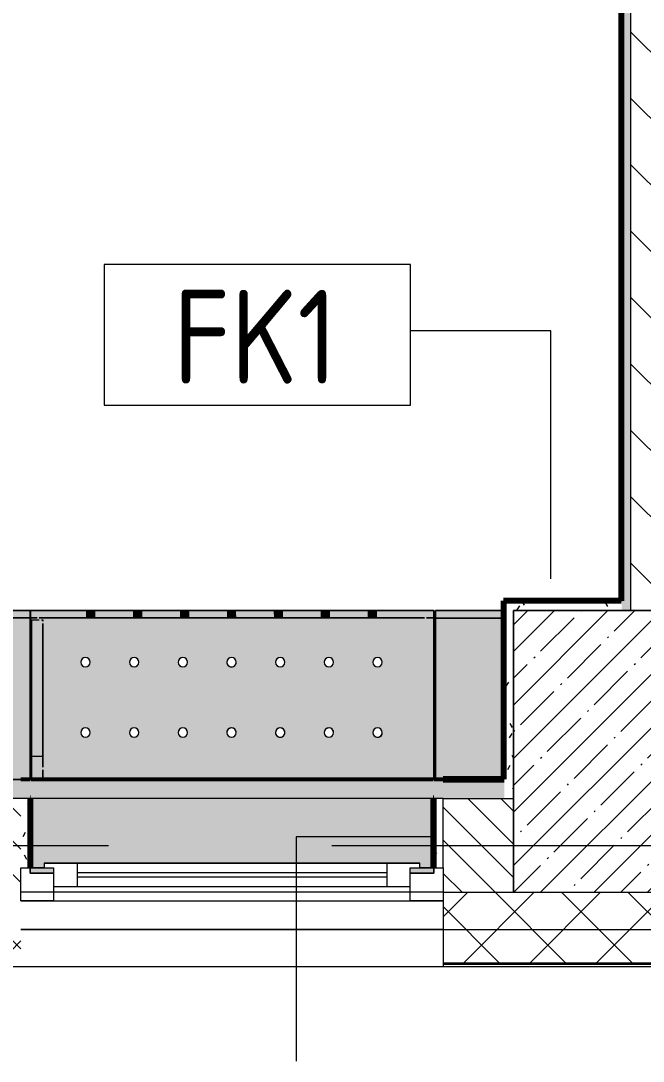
# Model space of a CAD drawing. Header units: millimetres. Extents: x -5426 to 189269, y -8553 to 29000.
# Drawn here: x 11110 to 12436, y -460 to 1756 of the extents above; entities that cross this region are included whole.
import ezdxf

# ---------------------------------------------------------------- set-up
doc = ezdxf.new("R2010")
doc.units = ezdxf.units.MM
doc.linetypes.add('Осевая', pattern=[3175, 635, -476.25, 1587.5, -476.25])
for name, color, linetype, lineweight in [('A-GLAZ', 7, 'Continuous', 9), ('A-GLAZ-1', 7, 'Continuous', 13), ('A-WALL', 7, 'Continuous', 9), ('A-WALL-IDEN', 7, 'Continuous', 9), ('I-WALL', 7, 'Continuous', 9), ('S-COLS', 7, 'Continuous', 9), ('Оси-2', 7, 'Осевая', 9)]:
    doc.layers.add(name, color=color, linetype=linetype, lineweight=lineweight)
for name, color, linetype, lineweight, true_color in [('A-WALL-1', 7, 'Continuous', 9, 0xc0c0c0), ('A-WALL-3', 7, 'Continuous', 9, 0xff80c0), ('I-WALL-13', 7, 'Continuous', 53, 0xeaa7bf), ('I-WALL-17', 7, 'Continuous', 80, 0xffd2ff), ('I-WALL-3', 7, 'Continuous', 9, 0xc0c0c0), ('I-WALL-6', 7, 'Continuous', 80, 0xff80c0), ('S-WALL-ANLY', 7, 'Continuous', 13, 0x008040), ('S-WALL-ANLY-1', 7, 'Continuous', 5, 0x008040), ('Знаки-2', 9, 'Continuous', 9, 0x808080), ('Знаки-3', 7, 'Continuous', 9, 0xc1bbaf), ('Знаки-5', 7, 'Continuous', 9, 0xaba79f), ('Знаки-6', 7, 'Continuous', 9, 0xccc5b7), ('Знаки-7', 7, 'Continuous', 9, 0xd5cdbe), ('Знаки-8', 7, 'Continuous', 9, 0xd1cabb), ('Знаки-9', 7, 'Continuous', 9, 0xd4ccbd)]:
    doc.layers.add(name, color=color, linetype=linetype, lineweight=lineweight, true_color=true_color)
doc.layers.add('Знаки-4', color=7, linetype='Continuous', lineweight=9, transparency=0.5)
doc.styles.add('GOST Common_1', font='GOST_Common.ttf', dxfattribs={"width": 0.9, "height": 200})
pattern_1 = [(0, (0, 0), (121.92, 30.48), [10.058, -81.382, 10.058, -81.382, -487.68]), (0, (0, 0), (121.92, 30.48), [-182.88, 10.058, -172.822, 10.058, -81.382, -213.36]), (0, (0, 0), (121.92, 30.48), [-457.2, 10.058, -50.902, 10.058, -142.342]), (120, (45.72, 15.24), (-87.356454, 90.34582), [10.058, -81.382, 10.058, -81.382, -487.68]), (120, (45.72, 15.24), (-87.356454, 90.34582), [-182.88, 10.058, -172.822, 10.058, -81.382, -213.36]), (120, (45.72, 15.24), (-87.356454, 90.34582), [-457.2, 10.058, -50.902, 10.058, -142.342]), (240, (60.96, 76.2), (-34.563546, -120.82582), [10.058, -81.382, 10.058, -81.382, -487.68]), (240, (60.96, 76.2), (-34.563546, -120.82582), [-182.88, 10.058, -172.822, 10.058, -81.382, -213.36]), (240, (60.96, 76.2), (-34.563546, -120.82582), [-457.2, 10.058, -50.902, 10.058, -142.342])]

# ---------------------------------------------------------------- blocks, each defined once
blk = doc.blocks.new('120_Окно_СКБ_1Ст - 120_Окно_СКБ_1Ст 900х2500_h_-22445987-План отделки стен 3 этажа в осях 1-12')
at = {"layer": 'A-GLAZ'}
for p, q in [((450, -57), (-450, -57)), ((-330, -107), (330, -107)), ((-430, -127), (-400, -127)), ((330, -117), (-330, -117)), ((400, -127), (430, -127))]:
    blk.add_line(p, q, dxfattribs=at)
at = {"layer": 'A-GLAZ-1'}
for p, q in [((-450, -127), (-450, -57)), ((-450, -57), (-380, -57)), ((-380, -57), (-380, -127)), ((380, -127), (380, -57)), ((380, -57), (450, -57)), ((450, -57), (450, -127)), ((380, -87), (-380, -87)), ((-380, -87), (-380, -127)), ((-330, -137), (-330, -87)), ((330, -137), (330, -87)), ((380, -127), (380, -87)), ((-380, -127), (-450, -127)), ((-380, -127), (-400, -127)), ((-400, -127), (-400, -137)), ((450, -127), (380, -127)), ((400, -127), (380, -127)), ((400, -137), (400, -127)), ((-400, -137), (400, -137)), ((400, -137), (-400, -137))]:
    blk.add_line(p, q, dxfattribs=at)
blk = doc.blocks.new('Зашивка без перфорации М3 - М3_9-30988409-План отделки стен 3 этажа в осях 1-12')
at = {"layer": 'Знаки-4'}
for points in [[(217.9, 180), (-430, 180), (-430, -179.9), (360.2, -179.7), (360.2, 180)], [(360, -163.9), (-430, -163.9), (-430, -179.9), (360, -179.4)]]:
    blk.add_hatch(color=256, dxfattribs=at).paths.add_polyline_path(points)
at = {"layer": 'Знаки-2'}
for p, q in [((360.2, 180), (-430, 180)), ((-430, 180), (-430, -179.9)), ((360.2, -179.9), (360.2, 180)), ((-430, -179.9), (360.2, -179.9))]:
    blk.add_line(p, q, dxfattribs=at)
at = {"layer": 'Знаки-3'}
for p, q in [((-430, 177.2), (-430, 178.8)), ((360.2, 180), (360.2, -178.8)), ((-430, -178.6), (-430, 177.2)), ((-430, -163.9), (-428.8, -163.9)), ((-430, -163.9), (-430, -178.6)), ((360, -163.9), (-428.8, -163.9)), ((360, -179.4), (360, -163.9)), ((-428.8, -179.9), (-430, -179.9)), ((-428.8, -179.9), (-430, -179.9)), ((-428.8, -179.9), (360, -179.9)), ((360, -179.7), (360, -179.9))]:
    blk.add_line(p, q, dxfattribs=at)
at = {"layer": 'Знаки-5'}
for p, q in [((-428.8, 180), (360, 180)), ((-428.8, -163.9), (360, -163.9)), ((360.2, -179.9), (-428.8, -179.9)), ((360, -179.9), (-428.8, -179.9)), ((360, -179.9), (360, -179.7)), ((360.2, -179.7), (360.2, -179.9))]:
    blk.add_line(p, q, dxfattribs=at)
at = {"layer": 'Знаки-8'}
for p, q in [((-430, -163.9), (-430, -178.6)), ((360, -163.9), (360, -179.4))]:
    blk.add_line(p, q, dxfattribs=at)
blk = doc.blocks.new('Зашивка радиатора_ с перфорацией М1 - Зашивка радиатора_ с перфорацией М1-30929141-План отделки стен 3 этажа в осях 1-12')
at = {"layer": 'Знаки-4'}
for points in [[(400, 380), (380, 380), (380, 368.5), (400, 368.5), (400, 358.5), (-400, 358.5), (-400, 368.5), (-380, 368.5), (-380, 380), (-430, 380), (-430, 220.5), (430, 220.5), (430, 380)], [(211.1, -163.9), (-430, -163.9), (-430, -179.9), (430, -179.7), (429, -163.9), (254.8, -163.9)], [(-318.3, -163.9), (-319, -163.9), (-318.3, -179.9), (-279, -179.7), (-279.7, -163.9), (-317.3, -163.9)], [(-318.3, -163.9), (-319, -163.9), (-318.3, -179.9), (-279, -179.7), (-279.7, -163.9), (-317.3, -163.9)], [(-299, -163.9), (-309, -163.9), (-308.7, -179.9), (-289, -179.7), (-289.3, -163.9), (-296.4, -163.9)], [(-299, -163.9), (-309, -163.9), (-308.7, -179.9), (-289, -179.7), (-289.3, -163.9), (-296.4, -163.9)], [(-219, -163.9), (-218.3, -179.9), (-179, -179.7), (-179.7, -163.9), (-218.3, -163.9)], [(-219, -163.9), (-218.3, -179.9), (-179, -179.7), (-179.7, -163.9), (-218.3, -163.9)], [(-199, -163.9), (-209, -163.9), (-208.7, -179.9), (-189, -179.7), (-189.3, -163.9), (-196.4, -163.9)], [(-199, -163.9), (-209, -163.9), (-208.7, -179.9), (-189, -179.7), (-189.3, -163.9), (-196.4, -163.9)], [(-79, -163.9), (-119, -163.9), (-118.3, -179.9), (-79, -179.7)], [(-79, -163.9), (-119, -163.9), (-118.3, -179.9), (-79, -179.7)], [(-99, -163.9), (-109, -163.9), (-108.7, -179.9), (-89, -179.7), (-89.3, -163.9), (-96.4, -163.9)], [(-99, -163.9), (-109, -163.9), (-108.7, -179.9), (-89, -179.7), (-89.3, -163.9), (-96.4, -163.9)], [(1, -163.9), (-19, -163.9), (-18.3, -179.9), (21, -179.7), (20.3, -163.9), (6.2, -163.9)], [(6, -163.9), (-19, -163.9), (-18.3, -179.9), (21, -179.7), (20.3, -163.9), (6.2, -163.9)], [(1, -163.9), (-9, -163.9), (-8.7, -179.9), (11, -179.7), (10.7, -163.9), (3.6, -163.9)], [(1, -163.9), (-9, -163.9), (-8.7, -179.9), (11, -179.7), (10.7, -163.9), (3.6, -163.9)], [(96, -163.9), (81, -163.9), (81.7, -179.9), (121, -179.7), (120.3, -163.9), (98.4, -163.9)], [(103.6, -163.9), (81, -163.9), (81.7, -179.9), (121, -179.7), (120.3, -163.9), (104.7, -163.9)], [(101, -163.9), (91, -163.9), (91.3, -179.9), (111, -179.7), (110.7, -163.9), (103.6, -163.9)], [(101, -163.9), (91, -163.9), (91.3, -179.9), (111, -179.7), (110.7, -163.9), (103.6, -163.9)], [(181, -163.9), (181.7, -179.9), (221, -179.7), (220.3, -163.9), (181.7, -163.9)], [(221, -163.9), (181, -163.9), (181.7, -179.9), (221, -179.7)], [(201, -163.9), (191, -163.9), (191.3, -179.9), (211, -179.7), (210.7, -163.9), (203.6, -163.9)], [(201, -163.9), (191, -163.9), (191.3, -179.9), (211, -179.7), (210.7, -163.9), (203.6, -163.9)], [(320.9, -163.9), (281, -163.9), (281.7, -179.9), (321, -179.7), (321, -163.9)], [(281.7, -163.9), (281, -163.9), (281.7, -179.9), (321, -179.7), (320.3, -163.9), (283.7, -163.9)], [(301, -163.9), (291, -163.9), (291.3, -179.9), (311, -179.7), (310.7, -163.9), (303.6, -163.9)], [(301, -163.9), (291, -163.9), (291.3, -179.9), (311, -179.7), (310.7, -163.9), (303.6, -163.9)]]:
    blk.add_hatch(color=256, dxfattribs=at).paths.add_polyline_path(points)
h = blk.add_hatch(color=256, dxfattribs=at)
h.paths.add_polyline_path([(163.4, 180), (-430, 180), (-430, -179.9), (430.2, -179.9), (430.2, 180), (346.1, 180)])
h.paths.add_polyline_path([(208.5, 90.4), (213.5, 89), (217.2, 85.4), (218.5, 80.4), (217.2, 75.4), (213.5, 71.7), (208.5, 70.4), (203.5, 71.7), (199.8, 75.4), (198.5, 80.4), (199.8, 85.4), (203.5, 89), (205.9, 90)])
h.paths.add_polyline_path([(1, 90.4), (6, 89), (9.7, 85.4), (11, 80.4), (9.7, 75.4), (6, 71.7), (1, 70.4), (-4, 71.7), (-7.7, 75.4), (-9, 80.4), (-7.7, 85.4), (-4, 89), (-1.6, 90)])
h.paths.add_polyline_path([(104.7, 90.4), (109.7, 89), (113.4, 85.4), (114.7, 80.4), (113.4, 75.4), (109.7, 71.7), (104.7, 70.4), (99.7, 71.7), (96.1, 75.4), (94.7, 80.4), (96.1, 85.4), (99.7, 89), (102.2, 90)])
h.paths.add_polyline_path([(-310.3, 90.4), (-305.3, 89), (-301.6, 85.4), (-300.3, 80.4), (-301.6, 75.4), (-305.3, 71.7), (-310.3, 70.4), (-315.3, 71.7), (-318.9, 75.4), (-320.3, 80.4), (-318.9, 85.4), (-315.3, 89), (-312.8, 90)])
h.paths.add_polyline_path([(-102.8, 90.4), (-97.8, 89), (-94.1, 85.4), (-92.8, 80.4), (-94.1, 75.4), (-97.8, 71.7), (-102.8, 70.4), (-107.8, 71.7), (-111.4, 75.4), (-112.8, 80.4), (-111.4, 85.4), (-107.8, 89), (-105.3, 90)])
h.paths.add_polyline_path([(312.2, 90.4), (317.2, 89), (320.9, 85.4), (322.2, 80.4), (320.9, 75.4), (317.2, 71.7), (312.2, 70.4), (307.2, 71.7), (303.6, 75.4), (302.2, 80.4), (303.6, 85.4), (307.2, 89), (309.7, 90)])
h.paths.add_polyline_path([(-206.5, 90.4), (-201.5, 89), (-197.8, 85.4), (-196.5, 80.4), (-197.8, 75.4), (-201.9, 71.5), (-206.5, 70.4), (-211.5, 71.7), (-215.2, 75.4), (-216.5, 80.4), (-215.2, 85.4), (-211.5, 89), (-209.1, 90)])
h.paths.add_polyline_path([(104.7, -59.6), (109.7, -61), (113.4, -64.6), (114.7, -69.6), (113.4, -74.6), (109.7, -78.3), (104.7, -79.6), (99.7, -78.3), (96.1, -74.6), (94.7, -69.6), (96.1, -64.6), (99.7, -61), (102.2, -60)])
h.paths.add_polyline_path([(1, -59.6), (6, -61), (9.7, -64.6), (11, -69.6), (9.7, -74.6), (6, -78.3), (1, -79.6), (-4, -78.3), (-7.7, -74.6), (-9, -69.6), (-7.7, -64.6), (-4, -61), (-1.6, -60)])
h.paths.add_polyline_path([(-310.3, -59.6), (-305.3, -61), (-301.6, -64.6), (-300.3, -69.6), (-301.6, -74.6), (-305.3, -78.3), (-310.3, -79.6), (-315.3, -78.3), (-318.9, -74.6), (-320.3, -69.6), (-318.9, -64.6), (-315.3, -61), (-312.8, -60)])
h.paths.add_polyline_path([(-102.8, -59.6), (-97.8, -61), (-94.1, -64.6), (-92.8, -69.6), (-94.1, -74.6), (-97.8, -78.3), (-102.8, -79.6), (-107.8, -78.3), (-111.4, -74.6), (-112.8, -69.6), (-111.4, -64.6), (-107.8, -61), (-105.3, -60)])
h.paths.add_polyline_path([(312.2, -59.6), (317.2, -61), (320.9, -64.6), (322.2, -69.6), (320.9, -74.6), (317.2, -78.3), (312.2, -79.6), (307.2, -78.3), (303.6, -74.6), (302.2, -69.6), (303.6, -64.6), (307.2, -61), (309.7, -60)])
h.paths.add_polyline_path([(208.5, -59.6), (213.5, -61), (217.2, -64.6), (218.5, -69.6), (217.2, -74.6), (213.5, -78.3), (208.5, -79.6), (203.5, -78.3), (199.8, -74.6), (198.5, -69.6), (199.8, -64.6), (203.5, -61), (205.9, -60)])
h.paths.add_polyline_path([(-206.5, -59.6), (-201.5, -61), (-197.8, -64.6), (-196.5, -69.6), (-197.8, -74.6), (-201.9, -78.5), (-206.5, -79.6), (-211.5, -78.3), (-215.2, -74.6), (-216.5, -69.6), (-215.2, -64.6), (-211.5, -61), (-209.1, -60)])
at = {"layer": 'Знаки-2'}
for p, q in [((-380, 380), (-430, 380)), ((-430, 380), (-430, 368.5)), ((430, 380), (380, 380)), ((430, 368.5), (430, 380)), ((-430, 180), (430, 180)), ((430.2, 180), (-430, 180)), ((-430, 180), (-430, -179.9)), ((430.2, -179.9), (430.2, 180)), ((-430, -179.9), (430.2, -179.9))]:
    blk.add_line(p, q, dxfattribs=at)
for centre, start, end in [((-310.3, 80.4), 0, 180), ((-206.5, 80.4), 0, 180), ((-102.8, 80.4), 0, 180), ((1, 80.4), 0, 180), ((104.7, 80.4), 0, 180), ((208.5, 80.4), 0, 180), ((312.2, 80.4), 0, 180), ((-310.3, 80.4), 180, 0), ((-206.5, 80.4), 180, 360), ((-102.8, 80.4), 180, 0), ((1, 80.4), 180, 0), ((104.7, 80.4), 180, 360), ((208.5, 80.4), 180, 0), ((312.2, 80.4), 180, 0), ((-310.3, -69.6), 0, 180), ((-206.5, -69.6), 0, 180), ((-102.8, -69.6), 0, 180), ((1, -69.6), 0, 180), ((104.7, -69.6), 0, 180), ((208.5, -69.6), 0, 180), ((312.2, -69.6), 0, 180), ((-310.3, -69.6), 180, 0), ((-206.5, -69.6), 180, 0), ((-102.8, -69.6), 180, 0), ((1, -69.6), 180, 0), ((104.7, -69.6), 180, 0), ((208.5, -69.6), 180, 0), ((312.2, -69.6), 180, 0)]:
    blk.add_arc(centre, 10, start, end, dxfattribs=at)
at = {"layer": 'Знаки-3'}
for p, q in [((-430, 220.5), (-430, 368.5)), ((430, 368.5), (430, 220.5)), ((429, 180), (-430, 180)), ((-430, 180), (429, 180)), ((430.2, 180), (430.2, -179.9)), ((-414.4, -163.9), (-430, -163.9)), ((-430, -163.9), (-430, -179.9)), ((-394.9, -163.9), (-410.5, -163.9)), ((-319, -163.9), (-394.3, -163.9)), ((-319, -163.9), (-279, -163.9)), ((-279, -163.9), (-319, -163.9)), ((-219, -163.9), (-279, -163.9)), ((-219, -163.9), (-209, -163.9)), ((-209, -163.9), (-219, -163.9)), ((-209, -163.9), (-189, -163.9)), ((-189, -163.9), (-209, -163.9)), ((-189, -163.9), (-184.9, -163.9)), ((-179, -163.9), (-189, -163.9)), ((-184.9, -163.9), (-179, -163.9)), ((-119, -163.9), (-179, -163.9)), ((-119, -163.9), (-79, -163.9)), ((-79, -163.9), (-119, -163.9)), ((-19.2, -163.9), (-79, -163.9)), ((-19, -163.9), (21, -163.9)), ((-13.1, -163.9), (-19, -163.9)), ((6.2, -163.9), (-13.1, -163.9)), ((20.3, -163.9), (6.2, -163.9)), ((21, -163.9), (20.3, -163.9)), ((81, -163.9), (21, -163.9)), ((81, -163.9), (91, -163.9)), ((91, -163.9), (81, -163.9)), ((91, -163.9), (111, -163.9)), ((111, -163.9), (91, -163.9)), ((111, -163.9), (121, -163.9)), ((121, -163.9), (111, -163.9)), ((181, -163.9), (121, -163.9)), ((181, -163.9), (221, -163.9)), ((221, -163.9), (181, -163.9)), ((281, -163.9), (221, -163.9)), ((281, -163.9), (321, -163.9)), ((321, -163.9), (281, -163.9)), ((394.9, -163.9), (321, -163.9)), ((411.1, -163.9), (395.4, -163.9)), ((429, -163.9), (414.9, -163.9)), ((430, -179.7), (430, -163.9)), ((-430, -179.9), (-319, -179.9)), ((-319, -179.9), (-279, -179.9)), ((-279, -179.9), (-319, -179.9)), ((-279, -179.9), (-219, -179.9)), ((-219, -179.9), (-209, -179.9)), ((-209, -179.9), (-219, -179.9)), ((-209, -179.9), (-199, -179.9)), ((-189, -179.9), (-209, -179.9)), ((-199, -179.9), (-189, -179.9)), ((-189, -179.9), (-179, -179.9)), ((-179, -179.9), (-189, -179.9)), ((-179, -179.9), (-119, -179.9)), ((-119, -179.9), (-79, -179.9)), ((-79, -179.9), (-119, -179.9)), ((-79, -179.9), (-19.2, -179.9)), ((-19, -179.9), (21, -179.9)), ((21, -179.9), (-19, -179.9)), ((21, -179.9), (81, -179.9)), ((81, -179.9), (91, -179.9)), ((83.7, -179.9), (81, -179.9)), ((91, -179.9), (83.7, -179.9)), ((91, -179.9), (111, -179.9)), ((111, -179.9), (91, -179.9)), ((111, -179.9), (118.3, -179.9)), ((118.3, -179.9), (111, -179.9)), ((118.3, -179.9), (121, -179.9)), ((121, -179.9), (118.3, -179.9)), ((121, -179.9), (181, -179.9)), ((181, -179.9), (221, -179.9)), ((221, -179.9), (181, -179.9)), ((221, -179.9), (281, -179.9)), ((281, -179.9), (321, -179.9)), ((321, -179.9), (281, -179.9)), ((321, -179.9), (429, -179.9)), ((430.2, -179.9), (429, -179.9))]:
    blk.add_line(p, q, dxfattribs=at)
at = {"layer": 'Знаки-5'}
for p, q in [((-430, 368.5), (-430, 380)), ((-430, 380), (-380, 380)), ((380, 380), (430, 380)), ((430, 380), (430, 368.5)), ((-430, -179.9), (-430, 180)), ((-430, -163.9), (-414.4, -163.9)), ((-430, -163.9), (-430, -179.9)), ((-410.5, -163.9), (-394.9, -163.9)), ((-394.3, -163.9), (394.9, -163.9)), ((395.4, -163.9), (411.1, -163.9)), ((414.9, -163.9), (429, -163.9)), ((429, -179.9), (-430, -179.9)), ((429, -179.9), (-430, -179.9))]:
    blk.add_line(p, q, dxfattribs=at)
for centre, start, end in [((-310.3, 80.4), 105, 180), ((-310.3, 80.4), 0, 105), ((-206.5, 80.4), 0, 180), ((-102.8, 80.4), 105, 165), ((-102.8, 80.4), 45, 105), ((1, 80.4), 0, 180), ((104.7, 80.4), 0, 180), ((208.5, 80.4), 0, 180), ((312.2, 80.4), 0, 180), ((-310.3, 80.4), 180, 360), ((-206.5, 80.4), 180, 315), ((-206.5, 80.4), 315, 330), ((-206.5, 80.4), 330, 360), ((-102.8, 80.4), 165, 180), ((-102.8, 80.4), 180, 330), ((-102.8, 80.4), 0, 45), ((-102.8, 80.4), 330, 360), ((1, 80.4), 180, 225), ((1, 80.4), 225, 255), ((1, 80.4), 255, 360), ((104.7, 80.4), 180, 360), ((208.5, 80.4), 180, 360), ((312.2, 80.4), 180, 0), ((-310.3, -69.6), 0, 180), ((-206.5, -69.6), 0, 180), ((-102.8, -69.6), 0, 180), ((1, -69.6), 75, 180), ((1, -69.6), 60, 75), ((1, -69.6), 45, 60), ((1, -69.6), 0, 45), ((104.7, -69.6), 0, 180), ((208.5, -69.6), 0, 180), ((312.2, -69.6), 0, 180), ((-310.3, -69.6), 180, 360), ((-206.5, -69.6), 180, 360), ((-102.8, -69.6), 180, 360), ((1, -69.6), 180, 360), ((104.7, -69.6), 180, 360), ((208.5, -69.6), 180, 360), ((312.2, -69.6), 180, 360)]:
    blk.add_arc(centre, 10, start, end, dxfattribs=at)
at = {"layer": 'Знаки-6'}
for p, q in [((-319, -163.9), (-309, -163.9)), ((-309, -163.9), (-319, -163.9)), ((-309, -163.9), (-304.2, -163.9)), ((-304.2, -163.9), (-309, -163.9)), ((-304, -163.9), (-294, -163.9)), ((-294, -163.9), (-304, -163.9)), ((-293.8, -163.9), (-289, -163.9)), ((-289, -163.9), (-293.8, -163.9)), ((-289, -163.9), (-279, -163.9)), ((-279, -163.9), (-289, -163.9)), ((-219, -163.9), (-209, -163.9)), ((-213.1, -163.9), (-219, -163.9)), ((-209, -163.9), (-213.1, -163.9)), ((-207.7, -163.9), (-204.2, -163.9)), ((-204.2, -163.9), (-207.7, -163.9)), ((-204, -163.9), (-201.9, -163.9)), ((-201.9, -163.9), (-204, -163.9)), ((-201.6, -163.9), (-194, -163.9)), ((-194, -163.9), (-201.6, -163.9)), ((-193.8, -163.9), (-190.3, -163.9)), ((-190.3, -163.9), (-193.8, -163.9)), ((-189, -163.9), (-179, -163.9)), ((-179, -163.9), (-189, -163.9)), ((-119, -163.9), (-109, -163.9)), ((-109, -163.9), (-119, -163.9)), ((-109, -163.9), (-104.2, -163.9)), ((-104.2, -163.9), (-109, -163.9)), ((-104, -163.9), (-94, -163.9)), ((-94, -163.9), (-104, -163.9)), ((-93.8, -163.9), (-89, -163.9)), ((-89, -163.9), (-93.8, -163.9)), ((-89, -163.9), (-79, -163.9)), ((-79, -163.9), (-89, -163.9)), ((-19, -163.9), (-9, -163.9)), ((-9, -163.9), (-19, -163.9)), ((-9, -163.9), (-4.2, -163.9)), ((-4.2, -163.9), (-9, -163.9)), ((-4, -163.9), (6, -163.9)), ((6, -163.9), (-4, -163.9)), ((6.2, -163.9), (11, -163.9)), ((11, -163.9), (6.2, -163.9)), ((11, -163.9), (21, -163.9)), ((21, -163.9), (11, -163.9)), ((81, -163.9), (91, -163.9)), ((91, -163.9), (81, -163.9)), ((92.3, -163.9), (95.8, -163.9)), ((95.8, -163.9), (92.3, -163.9)), ((96, -163.9), (106, -163.9)), ((106, -163.9), (96, -163.9)), ((106.2, -163.9), (109.7, -163.9)), ((109.7, -163.9), (106.2, -163.9)), ((111, -163.9), (121, -163.9)), ((121, -163.9), (111, -163.9)), ((181, -163.9), (191, -163.9)), ((191, -163.9), (181, -163.9)), ((191, -163.9), (195.8, -163.9)), ((195.8, -163.9), (191, -163.9)), ((196, -163.9), (206, -163.9)), ((206, -163.9), (196, -163.9)), ((206.2, -163.9), (211, -163.9)), ((211, -163.9), (206.2, -163.9)), ((211, -163.9), (221, -163.9)), ((221, -163.9), (211, -163.9)), ((281, -163.9), (283.7, -163.9)), ((291, -163.9), (281, -163.9)), ((283.7, -163.9), (291, -163.9)), ((291, -163.9), (295.8, -163.9)), ((292.3, -163.9), (291, -163.9)), ((293.9, -163.9), (292.3, -163.9)), ((295.8, -163.9), (293.9, -163.9)), ((296, -163.9), (306, -163.9)), ((306, -163.9), (296, -163.9)), ((306.2, -163.9), (311, -163.9)), ((311, -163.9), (306.2, -163.9)), ((311, -163.9), (321, -163.9)), ((321, -163.9), (311, -163.9)), ((-319, -179.9), (-309, -179.9)), ((-309, -179.9), (-319, -179.9)), ((-309, -179.9), (-304.2, -179.9)), ((-304.2, -179.9), (-309, -179.9)), ((-304, -179.9), (-294, -179.9)), ((-294, -179.9), (-304, -179.9)), ((-293.8, -179.9), (-289, -179.9)), ((-289, -179.9), (-293.8, -179.9)), ((-289, -179.9), (-279, -179.9)), ((-279, -179.9), (-289, -179.9)), ((-219, -179.9), (-209, -179.9)), ((-209, -179.9), (-219, -179.9)), ((-207.7, -179.9), (-204.2, -179.9)), ((-204.2, -179.9), (-207.7, -179.9)), ((-204, -179.9), (-201.9, -179.9)), ((-201.9, -179.9), (-204, -179.9)), ((-201.6, -179.9), (-194, -179.9)), ((-194, -179.9), (-201.6, -179.9)), ((-193.8, -179.9), (-190.3, -179.9)), ((-190.3, -179.9), (-193.8, -179.9)), ((-189, -179.9), (-179, -179.9)), ((-179, -179.9), (-189, -179.9)), ((-119, -179.9), (-118.3, -179.9)), ((-109, -179.9), (-119, -179.9)), ((-118.3, -179.9), (-109, -179.9)), ((-109, -179.9), (-108.7, -179.9)), ((-104.2, -179.9), (-109, -179.9)), ((-108.7, -179.9), (-104.2, -179.9)), ((-104, -179.9), (-94, -179.9)), ((-94, -179.9), (-104, -179.9)), ((-93.8, -179.9), (-89, -179.9)), ((-89, -179.9), (-93.8, -179.9)), ((-89, -179.9), (-79, -179.9)), ((-79, -179.9), (-89, -179.9)), ((-19, -179.9), (-9, -179.9)), ((-9, -179.9), (-19, -179.9)), ((-9, -179.9), (-4.2, -179.9)), ((-4.2, -179.9), (-9, -179.9)), ((-4, -179.9), (6, -179.9)), ((6, -179.9), (-4, -179.9)), ((6.2, -179.9), (11, -179.9)), ((11, -179.9), (6.2, -179.9)), ((11, -179.9), (21, -179.9)), ((21, -179.9), (11, -179.9)), ((81, -179.9), (91, -179.9)), ((81.7, -179.9), (81, -179.9)), ((91, -179.9), (81.7, -179.9)), ((92.3, -179.9), (95.8, -179.9)), ((95.8, -179.9), (92.3, -179.9)), ((96, -179.9), (106, -179.9)), ((106, -179.9), (96, -179.9)), ((106.2, -179.9), (109.7, -179.9)), ((109.7, -179.9), (106.2, -179.9)), ((111, -179.9), (121, -179.9)), ((121, -179.9), (111, -179.9)), ((181, -179.9), (191, -179.9)), ((183.7, -179.9), (181, -179.9)), ((191, -179.9), (183.7, -179.9)), ((191, -179.9), (191.3, -179.9)), ((195.8, -179.9), (191, -179.9)), ((191.3, -179.9), (192.3, -179.9)), ((192.3, -179.9), (195.8, -179.9)), ((196, -179.9), (198.4, -179.9)), ((206, -179.9), (196, -179.9)), ((198.4, -179.9), (206, -179.9)), ((206.2, -179.9), (211, -179.9)), ((211, -179.9), (206.2, -179.9)), ((211, -179.9), (218.3, -179.9)), ((218.3, -179.9), (211, -179.9)), ((218.3, -179.9), (221, -179.9)), ((221, -179.9), (218.3, -179.9)), ((281, -179.9), (281.7, -179.9)), ((291, -179.9), (281, -179.9)), ((281.7, -179.9), (291, -179.9)), ((291, -179.9), (295.8, -179.9)), ((295.8, -179.9), (291, -179.9)), ((296, -179.9), (306, -179.9)), ((306, -179.9), (296, -179.9)), ((306.2, -179.9), (311, -179.9)), ((309.7, -179.9), (306.2, -179.9)), ((311, -179.9), (309.7, -179.9)), ((311, -179.9), (318.3, -179.9)), ((321, -179.9), (311, -179.9)), ((318.3, -179.9), (321, -179.9))]:
    blk.add_line(p, q, dxfattribs=at)
at = {"layer": 'Знаки-7'}
for p, q in [((-304.2, -163.9), (-307.7, -163.9)), ((-294, -163.9), (-304, -163.9)), ((-290.3, -163.9), (-293.8, -163.9)), ((-204.2, -163.9), (-207.7, -163.9)), ((-201.9, -163.9), (-204, -163.9)), ((-194, -163.9), (-201.6, -163.9)), ((-190.3, -163.9), (-193.8, -163.9)), ((-104.2, -163.9), (-107.7, -163.9)), ((-94, -163.9), (-104, -163.9)), ((-90.3, -163.9), (-93.8, -163.9)), ((-4.2, -163.9), (-7.7, -163.9)), ((6, -163.9), (-4, -163.9)), ((9.7, -163.9), (6.2, -163.9)), ((95.8, -163.9), (92.3, -163.9)), ((106, -163.9), (96, -163.9)), ((109.7, -163.9), (106.2, -163.9)), ((195.8, -163.9), (192.3, -163.9)), ((206, -163.9), (196, -163.9)), ((209.7, -163.9), (206.2, -163.9)), ((295.8, -163.9), (292.3, -163.9)), ((306, -163.9), (296, -163.9)), ((309.7, -163.9), (306.2, -163.9)), ((-307.7, -179.9), (-304.2, -179.9)), ((-304, -179.9), (-294, -179.9)), ((-293.8, -179.9), (-290.3, -179.9)), ((-207.7, -179.9), (-204.2, -179.9)), ((-204, -179.9), (-201.9, -179.9)), ((-201.6, -179.9), (-194, -179.9)), ((-193.8, -179.9), (-190.3, -179.9)), ((-107.7, -179.9), (-104.2, -179.9)), ((-104, -179.9), (-94, -179.9)), ((-93.8, -179.9), (-90.3, -179.9)), ((-7.7, -179.9), (-4.2, -179.9)), ((-4, -179.9), (6, -179.9)), ((6.2, -179.9), (9.7, -179.9)), ((92.3, -179.9), (95.8, -179.9)), ((96, -179.9), (106, -179.9)), ((106.2, -179.9), (109.7, -179.9)), ((192.3, -179.9), (195.8, -179.9)), ((196, -179.9), (206, -179.9)), ((206.2, -179.9), (209.7, -179.9)), ((292.3, -179.9), (295.8, -179.9)), ((296, -179.9), (306, -179.9)), ((306.2, -179.9), (309.7, -179.9))]:
    blk.add_line(p, q, dxfattribs=at)
at = {"layer": 'Знаки-8'}
for p, q in [((-309, -163.9), (-318.3, -163.9)), ((-307.7, -163.9), (-304.2, -163.9)), ((-304.2, -163.9), (-307.7, -163.9)), ((-304, -163.9), (-294, -163.9)), ((-294, -163.9), (-304, -163.9)), ((-293.8, -163.9), (-290.3, -163.9)), ((-290.3, -163.9), (-293.8, -163.9)), ((-279.7, -163.9), (-289, -163.9)), ((-209, -163.9), (-218.3, -163.9)), ((-209, -163.9), (-204.2, -163.9)), ((-204.2, -163.9), (-209, -163.9)), ((-204, -163.9), (-194, -163.9)), ((-194, -163.9), (-204, -163.9)), ((-193.8, -163.9), (-189, -163.9)), ((-189, -163.9), (-193.8, -163.9)), ((-179.7, -163.9), (-189, -163.9)), ((-109, -163.9), (-118.3, -163.9)), ((-109, -163.9), (-104.2, -163.9)), ((-104.2, -163.9), (-109, -163.9)), ((-104, -163.9), (-94, -163.9)), ((-94, -163.9), (-104, -163.9)), ((-93.8, -163.9), (-89, -163.9)), ((-89, -163.9), (-93.8, -163.9)), ((-79.7, -163.9), (-89, -163.9)), ((-9, -163.9), (-18.3, -163.9)), ((-7.7, -163.9), (-4.2, -163.9)), ((-4.2, -163.9), (-7.7, -163.9)), ((-4, -163.9), (6, -163.9)), ((6, -163.9), (-4, -163.9)), ((6.2, -163.9), (9.7, -163.9)), ((9.7, -163.9), (6.2, -163.9)), ((20.3, -163.9), (11, -163.9)), ((91, -163.9), (81.7, -163.9)), ((91, -163.9), (95.8, -163.9)), ((95.8, -163.9), (91, -163.9)), ((96, -163.9), (106, -163.9)), ((106, -163.9), (96, -163.9)), ((106.2, -163.9), (111, -163.9)), ((111, -163.9), (106.2, -163.9)), ((120.3, -163.9), (111, -163.9)), ((191, -163.9), (181.7, -163.9)), ((191, -163.9), (195.8, -163.9)), ((195.8, -163.9), (191, -163.9)), ((196, -163.9), (206, -163.9)), ((206, -163.9), (196, -163.9)), ((206.2, -163.9), (211, -163.9)), ((211, -163.9), (206.2, -163.9)), ((220.3, -163.9), (211, -163.9)), ((291, -163.9), (281.7, -163.9)), ((292.3, -163.9), (295.8, -163.9)), ((295.8, -163.9), (292.3, -163.9)), ((296, -163.9), (306, -163.9)), ((306, -163.9), (296, -163.9)), ((306.2, -163.9), (309.7, -163.9)), ((309.7, -163.9), (306.2, -163.9)), ((320.3, -163.9), (311, -163.9)), ((430, -163.9), (430, -179.7)), ((-318.3, -179.9), (-309, -179.9)), ((-307.7, -179.9), (-304.2, -179.9)), ((-304.2, -179.9), (-307.7, -179.9)), ((-304, -179.9), (-294, -179.9)), ((-294, -179.9), (-304, -179.9)), ((-293.8, -179.9), (-290.3, -179.9)), ((-290.3, -179.9), (-293.8, -179.9)), ((-289, -179.9), (-279.7, -179.9)), ((-218.3, -179.9), (-209, -179.9)), ((-209, -179.9), (-204.2, -179.9)), ((-204.2, -179.9), (-209, -179.9)), ((-204, -179.9), (-194, -179.9)), ((-194, -179.9), (-204, -179.9)), ((-193.8, -179.9), (-189, -179.9)), ((-189, -179.9), (-193.8, -179.9)), ((-189, -179.9), (-179.7, -179.9)), ((-118.3, -179.9), (-109, -179.9)), ((-109, -179.9), (-104.2, -179.9)), ((-104.2, -179.9), (-109, -179.9)), ((-104, -179.9), (-94, -179.9)), ((-94, -179.9), (-104, -179.9)), ((-93.8, -179.9), (-89, -179.9)), ((-89, -179.9), (-93.8, -179.9)), ((-89, -179.9), (-79.7, -179.9)), ((-18.3, -179.9), (-9, -179.9)), ((-7.7, -179.9), (-4.2, -179.9)), ((-4.2, -179.9), (-7.7, -179.9)), ((-4, -179.9), (6, -179.9)), ((6, -179.9), (-4, -179.9)), ((6.2, -179.9), (9.7, -179.9)), ((9.7, -179.9), (6.2, -179.9)), ((11, -179.9), (20.3, -179.9)), ((81.7, -179.9), (91, -179.9)), ((91, -179.9), (95.8, -179.9)), ((95.8, -179.9), (91, -179.9)), ((96, -179.9), (106, -179.9)), ((106, -179.9), (96, -179.9)), ((106.2, -179.9), (111, -179.9)), ((111, -179.9), (106.2, -179.9)), ((111, -179.9), (120.3, -179.9)), ((181.7, -179.9), (191, -179.9)), ((191, -179.9), (195.8, -179.9)), ((195.8, -179.9), (191, -179.9)), ((196, -179.9), (206, -179.9)), ((206, -179.9), (196, -179.9)), ((206.2, -179.9), (211, -179.9)), ((211, -179.9), (206.2, -179.9)), ((211, -179.9), (220.3, -179.9)), ((281.7, -179.9), (291, -179.9)), ((292.3, -179.9), (295.8, -179.9)), ((295.8, -179.9), (292.3, -179.9)), ((296, -179.9), (306, -179.9)), ((306, -179.9), (296, -179.9)), ((306.2, -179.9), (309.7, -179.9)), ((309.7, -179.9), (306.2, -179.9)), ((311, -179.9), (320.3, -179.9))]:
    blk.add_line(p, q, dxfattribs=at)
at = {"layer": 'Знаки-9'}
for p, q in [((-309, -163.9), (-304.2, -163.9)), ((-304.2, -163.9), (-309, -163.9)), ((-304, -163.9), (-294, -163.9)), ((-294, -163.9), (-304, -163.9)), ((-293.8, -163.9), (-289.3, -163.9)), ((-289, -163.9), (-293.8, -163.9)), ((-289.3, -163.9), (-289, -163.9)), ((-207.7, -163.9), (-204.2, -163.9)), ((-204.2, -163.9), (-207.7, -163.9)), ((-204, -163.9), (-201.9, -163.9)), ((-201.9, -163.9), (-204, -163.9)), ((-201.6, -163.9), (-199, -163.9)), ((-194, -163.9), (-201.6, -163.9)), ((-199, -163.9), (-194, -163.9)), ((-193.8, -163.9), (-190.3, -163.9)), ((-190.3, -163.9), (-193.8, -163.9)), ((-107.7, -163.9), (-104.2, -163.9)), ((-104.2, -163.9), (-107.7, -163.9)), ((-104, -163.9), (-94, -163.9)), ((-94, -163.9), (-104, -163.9)), ((-93.8, -163.9), (-90.3, -163.9)), ((-90.3, -163.9), (-93.8, -163.9)), ((-9, -163.9), (-4.2, -163.9)), ((-4.2, -163.9), (-9, -163.9)), ((-4, -163.9), (6, -163.9)), ((-1.6, -163.9), (-4, -163.9)), ((6, -163.9), (-1.6, -163.9)), ((6.2, -163.9), (11, -163.9)), ((11, -163.9), (6.2, -163.9)), ((92.3, -163.9), (95.8, -163.9)), ((95.8, -163.9), (92.3, -163.9)), ((96, -163.9), (106, -163.9)), ((106, -163.9), (96, -163.9)), ((106.2, -163.9), (109.7, -163.9)), ((109.7, -163.9), (106.2, -163.9)), ((192.3, -163.9), (195.8, -163.9)), ((195.8, -163.9), (192.3, -163.9)), ((196, -163.9), (206, -163.9)), ((201, -163.9), (196, -163.9)), ((206, -163.9), (201, -163.9)), ((206.2, -163.9), (209.7, -163.9)), ((209.7, -163.9), (206.2, -163.9)), ((291, -163.9), (295.8, -163.9)), ((295.8, -163.9), (291, -163.9)), ((296, -163.9), (306, -163.9)), ((298.4, -163.9), (296, -163.9)), ((306, -163.9), (298.4, -163.9)), ((306.2, -163.9), (311, -163.9)), ((311, -163.9), (306.2, -163.9)), ((-309, -179.9), (-304.2, -179.9)), ((-304.2, -179.9), (-309, -179.9)), ((-304, -179.9), (-294, -179.9)), ((-294, -179.9), (-304, -179.9)), ((-293.8, -179.9), (-289, -179.9)), ((-289, -179.9), (-293.8, -179.9)), ((-207.7, -179.9), (-204.2, -179.9)), ((-204.2, -179.9), (-207.7, -179.9)), ((-204, -179.9), (-201.9, -179.9)), ((-201.9, -179.9), (-204, -179.9)), ((-201.6, -179.9), (-194, -179.9)), ((-194, -179.9), (-201.6, -179.9)), ((-193.8, -179.9), (-190.3, -179.9)), ((-190.3, -179.9), (-193.8, -179.9)), ((-107.7, -179.9), (-104.2, -179.9)), ((-104.2, -179.9), (-107.7, -179.9)), ((-104, -179.9), (-94, -179.9)), ((-94, -179.9), (-104, -179.9)), ((-93.8, -179.9), (-90.3, -179.9)), ((-90.3, -179.9), (-93.8, -179.9)), ((-9, -179.9), (-4.2, -179.9)), ((-4.2, -179.9), (-9, -179.9)), ((-4, -179.9), (6, -179.9)), ((6, -179.9), (-4, -179.9)), ((6.2, -179.9), (11, -179.9)), ((11, -179.9), (6.2, -179.9)), ((92.3, -179.9), (95.8, -179.9)), ((95.8, -179.9), (92.3, -179.9)), ((96, -179.9), (106, -179.9)), ((106, -179.9), (96, -179.9)), ((106.2, -179.9), (109.7, -179.9)), ((109.7, -179.9), (106.2, -179.9)), ((192.3, -179.9), (195.8, -179.9)), ((195.8, -179.9), (192.3, -179.9)), ((196, -179.9), (206, -179.9)), ((206, -179.9), (196, -179.9)), ((206.2, -179.9), (209.7, -179.9)), ((209.7, -179.9), (206.2, -179.9)), ((291, -179.9), (295.8, -179.9)), ((295.8, -179.9), (291, -179.9)), ((296, -179.9), (306, -179.9)), ((306, -179.9), (296, -179.9)), ((306.2, -179.9), (311, -179.9)), ((311, -179.9), (306.2, -179.9))]:
    blk.add_line(p, q, dxfattribs=at)
blk = doc.blocks.new('Зашивка без перфорации М3 - М3_19-31152432-План отделки стен 3 этажа в осях 1-12')
at = {"layer": 'Знаки-4'}
for points in [[(-279.8, 180), (-426.3, 179), (-426.3, -179.9), (-279.8, -179.9), (-279.8, 58.8)], [(-280, -163.9), (-426.3, -163.9), (-426.3, -179.9), (-280, -179.9)]]:
    blk.add_hatch(color=256, dxfattribs=at).paths.add_polyline_path(points)
at = {"layer": 'Знаки-2'}
for p, q in [((-279.8, -179.9), (-279.8, 180)), ((-426.3, -179.9), (-279.8, -179.9))]:
    blk.add_line(p, q, dxfattribs=at)
at = {"layer": 'Знаки-3'}
for p, q in [((-280, -163.9), (-426.3, -163.9)), ((-280, -163.9), (-280, -179.9)), ((-426.3, -179.9), (-280, -179.9))]:
    blk.add_line(p, q, dxfattribs=at)
at = {"layer": 'Знаки-5'}
for p, q in [((-279.8, 180), (-279.8, -179.9)), ((-426.3, -163.9), (-280, -163.9)), ((-280, -179.9), (-280, -163.9)), ((-279.8, -179.9), (-426.3, -179.9)), ((-280, -179.9), (-426.3, -179.9))]:
    blk.add_line(p, q, dxfattribs=at)
blk = doc.blocks.new('Зашивка_ опоясывающая панель - Зашивка_ опоясывающая панель-V38-План отделки стен 3 этажа в осях 1-12')
at = {"layer": 'Знаки-4'}
for points in [[(-406, -110), (-406, 180), (-430, 180), (-430, -110), (-410.9, -110)], [(-406, -160), (-406, 180), (-430, 180), (-430, -160)]]:
    blk.add_hatch(color=256, dxfattribs=at).paths.add_polyline_path(points)
at = {"layer": 'Знаки-3'}
for p, q in [((-430, 180), (-430, -110)), ((-430, -110), (-430, 180)), ((-430, 180), (-413.5, 180)), ((-430, 180), (-413.5, 180)), ((-408.6, 180), (-406, 180)), ((-408.6, 180), (-406, 180)), ((-406, 180), (-406, 177.8)), ((-406, 177.8), (-406, 180)), ((-406, 172.2), (-406, -97.8)), ((-406, -97.8), (-406, 172.2)), ((-430, -110), (-430, -152.5)), ((-430, -110), (-411.4, -110)), ((-430, -110), (-411.4, -110)), ((-410.9, -110), (-406, -110)), ((-410.9, -110), (-406, -110)), ((-406, -98.9), (-406, -110)), ((-406, -110), (-406, -98.9)), ((-406, -133.6), (-406, -110)), ((-430, -152.6), (-430, -156.6)), ((-406, -148.4), (-406, -139.3)), ((-406, -159.5), (-406, -148.6))]:
    blk.add_line(p, q, dxfattribs=at)
at = {"layer": 'Знаки-5'}
for p, q in [((-430, -152.5), (-430, 180)), ((-430, 180), (-413.5, 180)), ((-408.6, 180), (-406, 180)), ((-406, 180), (-406, 177.8)), ((-406, 172.2), (-406, -97.8)), ((-406, -98.9), (-406, -133.6)), ((-430, -156.6), (-430, -152.6)), ((-406, -139.3), (-406, -148.4)), ((-406, -148.6), (-406, -159.5))]:
    blk.add_line(p, q, dxfattribs=at)
at = {"layer": 'Знаки-6'}
for p, q in [((-430, 180), (-430, -110)), ((-430, 180), (-413.5, 180)), ((-408.6, 180), (-406, 180)), ((-406, 177.8), (-406, 180)), ((-406, -97.8), (-406, 172.2)), ((-406, -110), (-406, -98.9))]:
    blk.add_line(p, q, dxfattribs=at)
blk = doc.blocks.new('М_стена_0001 - Типоразмер_без рамки-25382661-План отделки стен 3 этажа в осях 1-12')
at = {"layer": 'A-WALL-IDEN'}
for p, q in [((3.258, 1.523), (-3.273, 1.523)), ((-3.273, 1.523), (-3.273, -1.477)), ((3.258, -1.477), (3.258, 1.523)), ((-3.273, -1.477), (3.258, -1.477))]:
    blk.add_line(p, q, dxfattribs=at)

msp = doc.modelspace()

# ---------------------------------------------------------------- hatches: boundary and pattern name
at = {"layer": 'A-WALL'}
h = msp.add_hatch(dxfattribs=at)
h.set_pattern_fill('FP_9', color=256, style=0, pattern_type=2)
h.set_pattern_definition([(135, (0, 0), (-35.35534, -35.35534), [])])
h.paths.add_polyline_path([(38540, -100), (38540, 100), (38490, 100), (38490, -100)])
h.paths.add_polyline_path([(37990, -100), (37990, 100), (37423, 100), (37423, -100), (37885.8, -100)])
h.paths.add_polyline_path([(33866.7, -100), (33870, -100), (33870, 100), (33610, 100), (33610, -100)])
h.paths.add_polyline_path([(32110, -100), (32110, 100), (30882.8, 100), (30882.8, -100), (32039.9, -100)])
h.paths.add_polyline_path([(35970, -100), (36523, -100), (36523, 100), (35970, 100), (35970, 22.2)])
h.paths.add_polyline_path([(25097.9, -100), (25560, -100), (25560, 100), (24810, 100), (24810, -100)])
h.paths.add_polyline_path([(21610, -100), (21910, -100), (21910, 100), (21610, 100), (21610, 22.2)])
h.paths.add_polyline_path([(20710, -100), (20710, 100), (19360, 100), (19360, -100), (20348.1, -100)])
h.paths.add_polyline_path([(26160, -100), (26409.7, -100), (26409.7, 100), (26160, 100), (26160, -41.2)])
h.paths.add_polyline_path([(22510, -100), (22710, -100), (22710, 100), (22510, 100), (22510, -50)])
h.paths.add_polyline_path([(29982.8, -100), (29982.8, 100), (29809.7, 100), (29809.7, -100), (29847.7, -100)])
h.paths.add_polyline_path([(12160, -100), (12160, 100), (12010, 100), (12010, -100)])
h.paths.add_polyline_path([(10483.1, -100), (11110, -100), (11110, 100), (10359.7, 100), (10359.7, -100)])
h.paths.add_polyline_path([(14860, -100), (15610, -100), (15610, 100), (14860, 100), (14860, 22.2)])
h.paths.add_polyline_path([(16510, -100), (17260, -100), (17260, 100), (16510, 100), (16510, 22.2)])
h.paths.add_polyline_path([(7660, -100), (7660, 100), (6830, 100), (6830, -100), (7194.8, -100)])
h = msp.add_hatch(dxfattribs=at)
h.set_pattern_fill('FP_11', color=256, style=0, pattern_type=2)
h.set_pattern_definition([(45, (0, 0), (-70.71068, 70.71068), []), (135, (0, 0), (-70.71068, -70.71068), [])])
h.paths.add_polyline_path([(35970, -250), (36523, -250), (36523, -100), (35970, -100), (35970, -216.8)])
h.paths.add_polyline_path([(33870, -250), (33870, -100), (33010, -100), (33010, -250), (33501.4, -250)])
h.paths.add_polyline_path([(32039.9, -250), (32110, -250), (32110, -100), (30882.8, -100), (30882.8, -250), (31309.2, -250)])
h.paths.add_polyline_path([(38987.7, -250), (38987.7, -100), (37423, -100), (37423, -250), (38616.5, -250)])
h.paths.add_polyline_path([(29982.8, -250), (29982.8, -100), (29209.7, -100), (29209.7, -250), (29847.7, -250)])
h.paths.add_polyline_path([(21809.6, -250), (22710, -250), (22710, -100), (21610, -100), (21610, -250)])
h.paths.add_polyline_path([(26194, -250), (26409.7, -250), (26409.7, -100), (24810, -100), (24810, -250), (25463.3, -250)])
h.paths.add_polyline_path([(15610, -250), (15610, -100), (14860, -100), (14860, -250), (15232.9, -250)])
h.paths.add_polyline_path([(12760, -250), (12760, -100), (12010, -100), (12010, -250), (12310, -250)])
h.paths.add_polyline_path([(20710, -250), (20710, -100), (19360, -100), (19360, -250), (20348.1, -250)])
h.paths.add_polyline_path([(16510, -250), (17260, -250), (17260, -100), (16510, -100), (16510, -216.8)])
h.paths.add_polyline_path([(8259.7, -250), (8259.7, -100), (6830, -100), (6830, -250), (7925.5, -250)])
h.paths.add_polyline_path([(11110, -250), (11110, -100), (10359.7, -100), (10359.7, -250), (10848.5, -250)])
h.paths.add_polyline_path([(3730, -250), (3730, -100), (-260, -100), (-260, -250), (3541.1, -250)])
at = {"layer": 'I-WALL'}
h = msp.add_hatch(dxfattribs=at)
h.set_pattern_fill('FP_10', color=256, style=0, pattern_type=2)
h.set_pattern_definition([(135, (0, 0), (-70.7107, -70.7107), [])])
h.paths.add_polyline_path([(12610, 500), (12610, 7300), (12410, 7300), (12410, 500)])
h = msp.add_hatch(dxfattribs=at)
h.set_pattern_fill('FP_36', color=256, style=0, pattern_type=2)
h.set_pattern_definition(pattern_1)
h.paths.add_polyline_path([(12410, 500), (12410, 7050), (12390, 7050), (12390, 500)])
h = msp.add_hatch(dxfattribs=at)
h.set_pattern_fill('FP_36', color=256, style=0, pattern_type=2)
h.set_pattern_definition(pattern_1)
h.paths.add_polyline_path([(12390, 500), (12390, 520), (12140, 520), (12140, 500), (12310, 500)])
h = msp.add_hatch(dxfattribs=at)
h.set_pattern_fill('FP_36', color=256, style=0, pattern_type=2)
h.set_pattern_definition(pattern_1)
h.paths.add_polyline_path([(12160, 100), (12160, 500), (12140, 500), (12140, 100)])
h = msp.add_hatch(dxfattribs=at)
h.set_pattern_fill('FP_36', color=256, style=0, pattern_type=2)
h.set_pattern_definition(pattern_1)
h.paths.add_polyline_path([(12010, 100), (12140, 100), (12140, 140), (8260, 140), (8260, 100), (11944.6, 100)])
h = msp.add_hatch(dxfattribs=at)
h.set_pattern_fill('FP_36', color=256, style=0, pattern_type=2)
h.set_pattern_definition(pattern_1)
h.paths.add_polyline_path([(11110, -48), (11130, -48), (11130, 100), (11110, 100)])
h = msp.add_hatch(dxfattribs=at)
h.set_pattern_fill('FP_36', color=256, style=0, pattern_type=2)
h.set_pattern_definition(pattern_1)
h.paths.add_polyline_path([(12010, -48), (12010, 100), (11990, 100), (11990, -48)])
at = {"layer": 'S-COLS'}
h = msp.add_hatch(dxfattribs=at)
h.set_pattern_fill('FP_12', color=256, style=0, pattern_type=2)
h.set_pattern_definition([(45, (0, 0), (-57.02463, 57.02463), []), (45, (57.025, 0), (-57.02463, 57.02463), [100.806, -20.161, 3.353, -16.808])])
h.paths.add_polyline_path([(12310, -100), (12760, -100), (12760, 500), (12160, 500), (12160, -100)])

# ---------------------------------------------------------------- linework, layer by layer
at = {"layer": 'A-WALL'}
for p, q in [((12410, 500), (12410, 7150)), ((12390, 520), (12140, 520)), ((12390, 521), (12390, 520)), ((12010, 100), (12160, 100)), ((12010, -250), (12760, -250)), ((12010, -253), (12760, -253))]:
    msp.add_line(p, q, dxfattribs=at)
at = {"layer": 'A-WALL-1'}
for p, q in [((12160, -100), (12160, 100)), ((12010, -48), (12010, -258)), ((12010, -100), (21910, -100)), ((-268, -258), (12010, -258)), ((12010, -258), (29982.8, -258))]:
    msp.add_line(p, q, dxfattribs=at)
at = {"layer": 'A-WALL-3'}
for p, q in [((12390, 521), (12390, 7050)), ((12140, 140), (12140, 141))]:
    msp.add_line(p, q, dxfattribs=at)
at = {"layer": 'A-WALL-IDEN'}
for p, q in [((12239.4, 1095.6), (11940.4, 1095.6)), ((12239.4, 567.9), (12239.4, 1095.6)), ((11696.9, 17.9), (11696.9, -459.8)), ((11983.5, 17.9), (11696.9, 17.9))]:
    msp.add_line(p, q, dxfattribs=at)
at = {"layer": 'I-WALL-13'}
for p, q in [((11110, 141), (11130, 141)), ((11132.2, 141), (11987.6, 141)), ((11989.8, 141), (12010, 141))]:
    msp.add_line(p, q, dxfattribs=at)
at = {"layer": 'I-WALL-17'}
for p, q in [((11131, 100), (11130, 100)), ((11130, 100), (11130, -48)), ((11131, -48), (11131, 100)), ((11990, 100), (11989, 100)), ((11989, 100), (11989, -48)), ((11990, -48), (11990, 100)), ((11130, -48), (11131, -48)), ((11989, -48), (11990, -48))]:
    msp.add_line(p, q, dxfattribs=at)
at = {"layer": 'I-WALL-3'}
for p, q in [((12140, 520), (12140, 141)), ((12160, 500), (12760, 500)), ((12160, 100), (12160, 500)), ((12010, 140), (8280, 140)), ((11989, 100), (8259.7, 100)), ((12010, 100), (11990, 100)), ((12010, -48), (12010, 100)), ((11110, -48), (11130, -48)), ((11990, -48), (12010, -48)), ((12010, -100), (11110, -100))]:
    msp.add_line(p, q, dxfattribs=at)
at = {"layer": 'I-WALL-6'}
for p, q in [((12389, 7049), (12389, 521)), ((12138.5, 521), (12138.5, 141)), ((12389, 521), (12138.5, 521)), ((12139.5, 141), (12139.5, 520)), ((12139.5, 520), (12140, 520)), ((12138.5, 141), (12010, 141)), ((12010, 141), (12010, 140)), ((12010, 140), (12140, 140)), ((12140, 141), (12139.5, 141))]:
    msp.add_line(p, q, dxfattribs=at)
at = {"layer": 'S-COLS'}
for p, q in [((12410, 500), (12160, 500)), ((12160, 500), (12160, 100)), ((12610, 500), (12410, 500)), ((12160, 100), (12160, -100)), ((12160, -100), (12760, -100))]:
    msp.add_line(p, q, dxfattribs=at)
at = {"layer": 'S-WALL-ANLY'}
for p, q in [((12010, -179), (11110, -179)), ((11110, -179), (12010, -179))]:
    msp.add_line(p, q, dxfattribs=at)
at = {"layer": 'S-WALL-ANLY-1'}
msp.add_line((12010, -179), (12760, -179), dxfattribs=at)
at = {"layer": 'Оси-2'}
msp.add_line((-2038.2, 0), (36260, 0), dxfattribs=at)

# ---------------------------------------------------------------- block references
at = {"layer": 'A-GLAZ', "rotation": 180}
msp.add_blockref('120_Окно_СКБ_1Ст - 120_Окно_СКБ_1Ст 900х2500_h_-22445987-План отделки стен 3 этажа в осях 1-12', (11560, -175), dxfattribs=at)
at = {"layer": 'A-WALL-IDEN', "xscale": 99.99999999999993, "yscale": 99.99999999999993, "zscale": 99.99999999999993}
msp.add_blockref('М_стена_0001 - Типоразмер_без рамки-25382661-План отделки стен 3 этажа в осях 1-12', (11614.6, 1085.1), dxfattribs=at)
at = {"layer": 'Знаки-3', "rotation": 180}
for name, p in [('Зашивка без перфорации М3 - М3_9-30988409-План отделки стен 3 этажа в осях 1-12', (10701, 320.5)), ('Зашивка без перфорации М3 - М3_19-31152432-План отделки стен 3 этажа в осях 1-12', (11713.7, 320))]:
    msp.add_blockref(name, p, dxfattribs=at)
at = {"layer": 'Знаки-5'}
msp.add_blockref('Зашивка_ опоясывающая панель - Зашивка_ опоясывающая панель-V38-План отделки стен 3 этажа в осях 1-12', (11562.8, 300), dxfattribs=at)
at = {"layer": 'Знаки-8', "rotation": 180}
msp.add_blockref('Зашивка радиатора_ с перфорацией М1 - Зашивка радиатора_ с перфорацией М1-30929141-План отделки стен 3 этажа в осях 1-12', (11560, 320.5), dxfattribs=at)

# ---------------------------------------------------------------- texts
at = {"layer": 'A-WALL-IDEN', "insert": (11434.4, 1183.2), "char_height": 200, "width": 447.342, "attachment_point": 1, "style": 'GOST Common_1'}
msp.add_mtext('FK1', dxfattribs=at)

doc.saveas('drawing.dxf')
